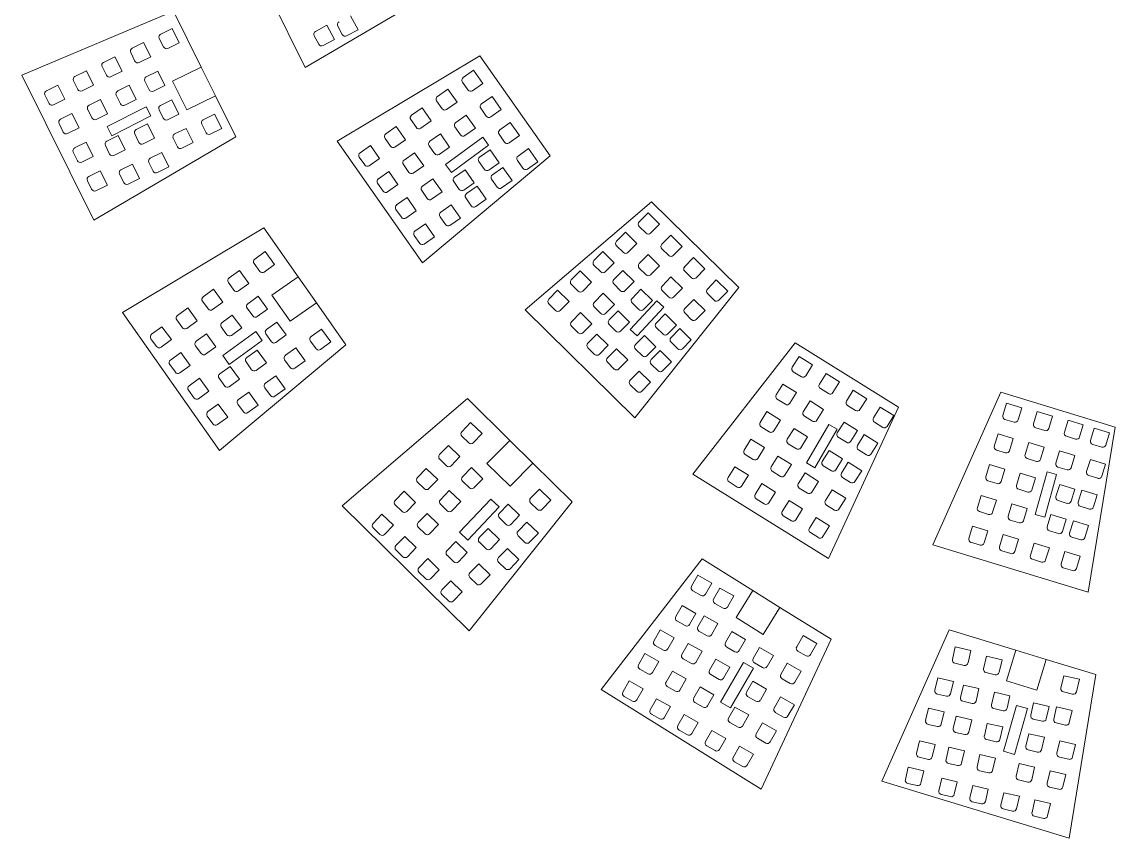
# Model space of a CAD drawing. Header units: millimetres. Extents: x -2091 to 2473, y -1360 to 1670.
# Drawn here: x 398 to 740.6, y 590.2 to 846.1 of the extents above; entities that cross this region are included whole.
import ezdxf

# ---------------------------------------------------------------- set-up
doc = ezdxf.new("R2010")
doc.units = ezdxf.units.MM

msp = doc.modelspace()

# ---------------------------------------------------------------- linework, layer by layer
at = {"color": 7, "linetype": 'Continuous', "lineweight": 15}
for p, q in [((486.75, 831.76), (466.6, 872.45)), ((486.75, 831.76), (531.65, 858.15)), ((445.51, 849.41), (397.98, 829.37)), ((454.2, 831.87), (445.51, 849.41)), ((503.36, 843.6), (500.99, 848)), ((445.1, 844), (441.51, 842.23)), ((447.31, 839.52), (445.1, 844)), ((493.59, 844.98), (489.99, 843.04)), ((495.96, 840.57), (493.59, 844.98)), ((496.98, 844.71), (498.4, 842.07)), ((499.76, 841.66), (503.36, 843.6)), ((436.13, 839.57), (432.55, 837.79)), ((438.35, 835.09), (436.13, 839.57)), ((441.06, 840.89), (442.39, 838.2)), ((443.73, 837.75), (447.31, 839.52)), ((489.59, 841.68), (491.01, 839.04)), ((492.36, 838.64), (495.96, 840.57)), ((432.1, 836.45), (433.43, 833.76)), ((427.17, 835.13), (423.59, 833.36)), ((429.39, 830.65), (427.17, 835.13)), ((434.77, 833.31), (438.35, 835.09)), ((541.49, 835.44), (496.83, 808.65)), ((541.49, 835.44), (563.53, 804.03)), ((397.98, 829.37), (420.52, 783.88)), ((418.21, 830.7), (414.62, 828.92)), ((420.43, 826.22), (418.21, 830.7)), ((423.13, 832.02), (424.46, 829.33)), ((425.8, 828.88), (429.39, 830.65)), ((440.57, 830.6), (436.98, 828.83)), ((442.79, 826.12), (440.57, 830.6)), ((454.2, 831.87), (445.24, 827.43)), ((458.64, 822.91), (454.2, 831.87)), ((539.57, 830.87), (536.3, 828.57)), ((542.45, 826.78), (539.57, 830.87)), ((409.25, 826.26), (405.66, 824.49)), ((411.46, 821.78), (409.25, 826.26)), ((414.17, 827.58), (415.5, 824.89)), ((416.84, 824.44), (420.43, 826.22)), ((431.61, 826.17), (428.02, 824.4)), ((433.82, 821.69), (431.61, 826.17)), ((436.53, 827.49), (437.86, 824.8)), ((439.2, 824.35), (442.79, 826.12)), ((445.24, 827.43), (449.68, 818.47)), ((536.06, 827.18), (537.78, 824.72)), ((539.17, 824.48), (542.45, 826.78)), ((405.21, 823.15), (406.54, 820.46)), ((427.57, 823.06), (428.9, 820.37)), ((449.68, 818.47), (458.64, 822.91)), ((465.03, 810), (458.64, 822.91)), ((531.49, 824.99), (528.21, 822.69)), ((534.36, 820.89), (531.49, 824.99)), ((545.32, 822.68), (542.04, 820.39)), ((548.19, 818.59), (545.32, 822.68)), ((407.88, 820.01), (411.46, 821.78)), ((422.64, 821.73), (419.06, 819.96)), ((424.86, 817.25), (422.64, 821.73)), ((436.92, 819.45), (424.67, 813.24)), ((430.24, 819.91), (433.82, 821.69)), ((438.38, 816.57), (436.92, 819.45)), ((445, 821.64), (441.42, 819.87)), ((447.22, 817.16), (445, 821.64)), ((523.4, 819.1), (520.13, 816.81)), ((526.27, 815.01), (523.4, 819.1)), ((527.97, 821.3), (529.69, 818.84)), ((531.09, 818.6), (534.36, 820.89)), ((541.8, 818.99), (543.52, 816.54)), ((413.68, 817.3), (410.1, 815.52)), ((415.9, 812.82), (413.68, 817.3)), ((418.61, 818.62), (419.94, 815.93)), ((421.28, 815.48), (424.86, 817.25)), ((426.13, 810.37), (438.38, 816.57)), ((440.97, 818.53), (442.3, 815.84)), ((443.64, 815.39), (447.22, 817.16)), ((458.4, 817.12), (454.82, 815.34)), ((460.62, 812.63), (458.4, 817.12)), ((537.23, 816.8), (533.96, 814.5)), ((540.1, 812.71), (537.23, 816.8)), ((544.91, 816.29), (548.19, 818.59)), ((409.64, 814.18), (410.97, 811.5)), ((412.31, 811.04), (415.9, 812.82)), ((424.67, 813.24), (426.13, 810.37)), ((437.39, 814.05), (433.8, 812.27)), ((439.6, 809.57), (437.39, 814.05)), ((449.44, 812.68), (445.86, 810.91)), ((451.66, 808.2), (449.44, 812.68)), ((454.37, 814), (455.7, 811.31)), ((457.04, 810.86), (460.62, 812.63)), ((515.32, 813.22), (512.04, 810.92)), ((518.19, 809.13), (515.32, 813.22)), ((519.88, 815.41), (521.61, 812.96)), ((523, 812.71), (526.27, 815.01)), ((533.71, 813.11), (535.44, 810.65)), ((536.83, 810.41), (540.1, 812.71)), ((551.06, 814.5), (547.79, 812.2)), ((553.93, 810.4), (551.06, 814.5)), ((420.52, 783.88), (465.03, 810)), ((428.19, 810.43), (424.6, 808.66)), ((430.41, 805.95), (428.19, 810.43)), ((433.35, 810.93), (434.68, 808.24)), ((436.02, 807.79), (439.6, 809.57)), ((445.4, 809.57), (446.73, 806.88)), ((523.55, 770.56), (496.83, 808.65)), ((511.8, 809.53), (513.52, 807.07)), ((514.91, 806.83), (518.19, 809.13)), ((529.15, 810.92), (525.87, 808.62)), ((532.02, 806.82), (529.15, 810.92)), ((542.43, 809.87), (530.77, 801.39)), ((544.24, 807.37), (542.43, 809.87)), ((547.54, 810.81), (549.26, 808.35)), ((550.66, 808.11), (553.93, 810.4)), ((414.08, 805.22), (415.41, 802.53)), ((418.12, 808.34), (414.53, 806.56)), ((420.33, 803.85), (418.12, 808.34)), ((424.15, 807.32), (425.48, 804.63)), ((426.82, 804.17), (430.41, 805.95)), ((448.07, 806.42), (451.66, 808.2)), ((507.23, 807.33), (503.96, 805.04)), ((510.1, 803.24), (507.23, 807.33)), ((525.63, 807.23), (527.35, 804.77)), ((528.74, 804.53), (532.02, 806.82)), ((532.59, 798.89), (544.24, 807.37)), ((544.73, 805.97), (541.45, 803.67)), ((547.6, 801.88), (544.73, 805.97)), ((556.8, 806.31), (553.53, 804.01)), ((559.67, 802.22), (556.8, 806.31)), ((416.75, 802.08), (420.33, 803.85)), ((437.78, 801.97), (439.11, 799.28)), ((441.82, 805.08), (438.24, 803.31)), ((444.04, 800.6), (441.82, 805.08)), ((503.71, 803.64), (505.43, 801.19)), ((506.83, 800.94), (510.1, 803.24)), ((521.06, 805.03), (517.78, 802.73)), ((523.93, 800.94), (521.06, 805.03)), ((523.55, 770.56), (563.53, 804.03)), ((541.21, 802.28), (542.93, 799.82)), ((544.32, 799.58), (547.6, 801.88)), ((553.28, 802.62), (555.01, 800.16)), ((556.4, 799.92), (559.67, 802.22)), ((422.55, 799.37), (418.97, 797.6)), ((424.77, 794.89), (422.55, 799.37)), ((428.59, 798.35), (429.92, 795.66)), ((432.62, 801.47), (429.04, 799.69)), ((434.84, 796.99), (432.62, 801.47)), ((440.45, 798.83), (444.04, 800.6)), ((512.97, 799.15), (509.7, 796.85)), ((515.84, 795.06), (512.97, 799.15)), ((517.54, 801.34), (519.26, 798.89)), ((520.66, 798.64), (523.93, 800.94)), ((530.77, 801.39), (532.59, 798.89)), ((536.87, 799.7), (533.59, 797.4)), ((539.74, 795.61), (536.87, 799.7)), ((548.72, 800.43), (545.44, 798.13)), ((551.59, 796.33), (548.72, 800.43)), ((418.52, 796.26), (419.85, 793.57)), ((421.19, 793.12), (424.77, 794.89)), ((431.26, 795.21), (434.84, 796.99)), ((509.45, 795.46), (511.18, 793)), ((512.57, 792.76), (515.84, 795.06)), ((526.8, 796.85), (523.53, 794.55)), ((529.67, 792.75), (526.8, 796.85)), ((533.35, 796.01), (535.07, 793.55)), ((536.46, 793.31), (539.74, 795.61)), ((545.2, 796.74), (546.92, 794.28)), ((548.31, 794.04), (551.59, 796.33)), ((523.28, 793.16), (525.01, 790.7)), ((526.4, 790.46), (529.67, 792.75)), ((540.63, 794.54), (537.36, 792.25)), ((543.5, 790.45), (540.63, 794.54)), ((518.72, 790.96), (515.44, 788.66)), ((521.59, 786.87), (518.72, 790.96)), ((532.55, 788.66), (529.27, 786.36)), ((535.42, 784.57), (532.55, 788.66)), ((537.11, 790.85), (538.84, 788.4)), ((540.23, 788.15), (543.5, 790.45)), ((595.35, 789.66), (555.73, 755.77)), ((595.35, 789.66), (622.66, 762.76)), ((515.2, 787.27), (516.92, 784.82)), ((518.31, 784.57), (521.59, 786.87)), ((529.03, 784.97), (530.75, 782.51)), ((594.25, 786.19), (591.44, 783.34)), ((597.81, 782.68), (594.25, 786.19)), ((473.78, 781.51), (429.55, 754.93)), ((484.54, 766.17), (473.78, 781.51)), ((524.46, 782.78), (521.18, 780.48)), ((527.33, 778.68), (524.46, 782.78)), ((532.14, 782.27), (535.42, 784.57)), ((591.45, 781.93), (593.59, 779.82)), ((595.01, 779.83), (597.81, 782.68)), ((520.94, 779.09), (522.66, 776.63)), ((524.06, 776.39), (527.33, 778.68)), ((587.16, 780.12), (584.35, 777.27)), ((590.72, 776.62), (587.16, 780.12)), ((601.38, 779.17), (598.57, 776.32)), ((604.94, 775.66), (601.38, 779.17)), ((584.37, 775.86), (586.5, 773.76)), ((587.92, 773.77), (590.72, 776.62)), ((598.58, 774.91), (600.72, 772.8)), ((602.13, 772.81), (604.94, 775.66)), ((474.23, 774.02), (471, 771.66)), ((477.17, 769.97), (474.23, 774.02)), ((580.07, 774.06), (577.26, 771.21)), ((583.63, 770.55), (580.07, 774.06)), ((594.29, 773.11), (591.48, 770.26)), ((597.85, 769.6), (594.29, 773.11)), ((608.5, 772.16), (605.69, 769.31)), ((612.06, 768.65), (608.5, 772.16)), ((466.14, 768.13), (462.91, 765.78)), ((469.09, 764.09), (466.14, 768.13)), ((470.78, 770.26), (472.54, 767.84)), ((473.94, 767.62), (477.17, 769.97)), ((572.98, 767.99), (570.18, 765.14)), ((576.54, 764.48), (572.98, 767.99)), ((577.28, 769.8), (579.41, 767.69)), ((580.83, 767.7), (583.63, 770.55)), ((586.28, 768.15), (583.47, 765.3)), ((589.84, 764.65), (586.28, 768.15)), ((591.49, 768.84), (593.63, 766.74)), ((595.04, 766.75), (597.85, 769.6)), ((605.7, 767.89), (607.84, 765.79)), ((609.26, 765.8), (612.06, 768.65)), ((462.69, 764.38), (464.46, 761.95)), ((465.85, 761.73), (469.09, 764.09)), ((484.54, 766.17), (476.36, 760.43)), ((490.29, 757.99), (484.54, 766.17)), ((573.74, 761.64), (576.54, 764.48)), ((587.03, 761.8), (589.84, 764.65)), ((601.41, 766.09), (598.6, 763.24)), ((604.97, 762.58), (601.41, 766.09)), ((615.62, 765.14), (612.82, 762.29)), ((619.19, 761.63), (615.62, 765.14)), ((458.06, 762.25), (454.82, 759.89)), ((461, 758.2), (458.06, 762.25)), ((565.89, 761.93), (563.09, 759.08)), ((569.45, 758.42), (565.89, 761.93)), ((570.19, 763.73), (572.32, 761.62)), ((580.11, 760.98), (577.3, 758.13)), ((583.67, 757.47), (580.11, 760.98)), ((583.48, 763.89), (585.62, 761.79)), ((592.01, 762.23), (589.2, 759.38)), ((590.06, 721.95), (622.66, 762.76)), ((595.57, 758.72), (592.01, 762.23)), ((598.61, 761.83), (600.75, 759.72)), ((602.17, 759.73), (604.97, 762.58)), ((612.83, 760.87), (614.97, 758.77)), ((616.38, 758.78), (619.19, 761.63)), ((454.6, 758.5), (456.37, 756.07)), ((457.77, 755.85), (461, 758.2)), ((472.03, 760.05), (468.79, 757.69)), ((474.97, 756), (472.03, 760.05)), ((476.36, 760.43), (482.1, 752.24)), ((482.1, 752.24), (490.29, 757.99)), ((499.54, 744.8), (490.29, 757.99)), ((563.1, 757.66), (565.23, 755.56)), ((566.65, 755.57), (569.45, 758.42)), ((580.86, 754.62), (583.67, 757.47)), ((596.96, 758.64), (588.62, 749.67)), ((589.21, 757.97), (591.35, 755.86)), ((592.76, 755.87), (595.57, 758.72)), ((599.15, 756.6), (596.96, 758.64)), ((608.53, 759.07), (605.73, 756.22)), ((612.1, 755.56), (608.53, 759.07)), ((429.55, 754.93), (459.89, 711.67)), ((449.97, 756.36), (446.74, 754.01)), ((452.92, 752.32), (449.97, 756.36)), ((463.94, 754.16), (460.71, 751.81)), ((466.89, 750.12), (463.94, 754.16)), ((468.57, 756.29), (470.34, 753.87)), ((471.74, 753.65), (474.97, 756)), ((590.06, 721.95), (555.73, 755.77)), ((573.02, 754.91), (570.21, 752.06)), ((576.58, 751.4), (573.02, 754.91)), ((577.31, 756.71), (579.45, 754.61)), ((584.81, 755.46), (582.01, 752.61)), ((588.37, 751.95), (584.81, 755.46)), ((590.82, 747.63), (599.15, 756.6)), ((599.59, 754.5), (596.78, 751.65)), ((603.15, 750.99), (599.59, 754.5)), ((605.74, 754.81), (607.88, 752.7)), ((609.29, 752.71), (612.1, 755.56)), ((441.89, 750.48), (438.65, 748.12)), ((444.83, 746.44), (441.89, 750.48)), ((446.52, 752.61), (448.28, 750.19)), ((449.68, 749.97), (452.92, 752.32)), ((460.49, 750.41), (462.25, 747.98)), ((477.91, 751.96), (474.68, 749.61)), ((480.86, 747.92), (477.91, 751.96)), ((570.22, 750.65), (572.36, 748.54)), ((573.77, 748.55), (576.58, 751.4)), ((582.02, 751.19), (584.15, 749.09)), ((585.57, 749.1), (588.37, 751.95)), ((600.34, 748.14), (603.15, 750.99)), ((455.86, 748.28), (452.62, 745.92)), ((458.8, 744.23), (455.86, 748.28)), ((471.26, 748.99), (460.92, 741.43)), ((463.65, 747.76), (466.89, 750.12)), ((473.3, 746.2), (471.26, 748.99)), ((474.46, 748.21), (476.22, 745.78)), ((477.62, 745.56), (480.86, 747.92)), ((491.88, 749.76), (488.65, 747.4)), ((494.82, 745.72), (491.88, 749.76)), ((578.13, 748.18), (575.33, 745.33)), ((581.7, 744.67), (578.13, 748.18)), ((588.62, 749.67), (590.82, 747.63)), ((593.1, 747.74), (590.3, 744.89)), ((596.67, 744.23), (593.1, 747.74)), ((596.79, 750.24), (598.93, 748.13)), ((604.21, 749.9), (601.41, 747.05)), ((607.78, 746.4), (604.21, 749.9)), ((438.43, 746.73), (440.2, 744.3)), ((441.6, 744.08), (444.83, 746.44)), ((452.4, 744.53), (454.17, 742.1)), ((455.57, 741.88), (458.8, 744.23)), ((459.89, 711.67), (499.54, 744.8)), ((462.96, 738.64), (473.3, 746.2)), ((483.8, 743.87), (480.56, 741.52)), ((486.74, 739.83), (483.8, 743.87)), ((488.43, 746.01), (490.19, 743.58)), ((491.59, 743.36), (494.82, 745.72)), ((575.34, 743.91), (577.47, 741.81)), ((578.89, 741.82), (581.7, 744.67)), ((584.31, 743.6), (581.51, 740.75)), ((587.88, 740.09), (584.31, 743.6)), ((593.86, 741.38), (596.67, 744.23)), ((601.42, 745.64), (603.56, 743.54)), ((604.97, 743.55), (607.78, 746.4)), ((640.35, 745.48), (608.28, 704.26)), ((640.35, 745.48), (672.76, 725.28)), ((447.77, 742.39), (444.54, 740.04)), ((450.71, 738.35), (447.77, 742.39)), ((460.92, 741.43), (462.96, 738.64)), ((471.69, 743.19), (468.45, 740.83)), ((474.63, 739.14), (471.69, 743.19)), ((480.34, 740.12), (482.11, 737.7)), ((585.07, 737.24), (587.88, 740.09)), ((590.31, 743.47), (592.44, 741.37)), ((598, 743.02), (595.2, 740.17)), ((601.57, 739.51), (598, 743.02)), ((641.54, 741.16), (639.43, 737.77)), ((645.79, 738.51), (641.54, 741.16)), ((444.32, 738.64), (446.08, 736.22)), ((447.48, 736), (450.71, 738.35)), ((463.23, 738.07), (460, 735.72)), ((466.17, 734.03), (463.23, 738.07)), ((468.23, 739.44), (470, 737.01)), ((471.39, 736.79), (474.63, 739.14)), ((483.51, 737.48), (486.74, 739.83)), ((581.52, 739.33), (583.65, 737.23)), ((595.21, 738.75), (597.35, 736.65)), ((598.76, 736.66), (601.57, 739.51)), ((643.67, 735.12), (645.79, 738.51)), ((453.66, 734.31), (450.42, 731.95)), ((456.6, 730.26), (453.66, 734.31)), ((459.78, 734.32), (461.54, 731.89)), ((462.94, 731.67), (466.17, 734.03)), ((477.57, 735.1), (474.34, 732.75)), ((480.51, 731.06), (477.57, 735.1)), ((591.44, 736.58), (588.63, 733.73)), ((595, 733.07), (591.44, 736.58)), ((639.75, 736.39), (642.29, 734.8)), ((650.03, 735.87), (647.91, 732.48)), ((654.27, 733.22), (650.03, 735.87)), ((652.16, 729.83), (654.27, 733.22)), ((450.2, 730.56), (451.97, 728.13)), ((453.36, 727.91), (456.6, 730.26)), ((469.11, 729.98), (465.88, 727.63)), ((472.06, 725.94), (469.11, 729.98)), ((474.12, 731.35), (475.88, 728.93)), ((477.28, 728.71), (480.51, 731.06)), ((588.64, 732.31), (590.78, 730.21)), ((592.19, 730.22), (595, 733.07)), ((636.51, 732.52), (634.4, 729.12)), ((640.76, 729.87), (636.51, 732.52)), ((638.64, 726.48), (640.76, 729.87)), ((648.23, 731.1), (650.78, 729.51)), ((658.52, 730.58), (656.4, 727.18)), ((662.76, 727.93), (658.52, 730.58)), ((704.79, 729.93), (683.5, 682.11)), ((704.79, 729.93), (740.6, 719.03)), ((537.6, 727.94), (498.37, 694.32)), ((550.88, 714.86), (537.6, 727.94)), ((634.72, 727.74), (637.26, 726.16)), ((645, 727.23), (642.88, 723.83)), ((649.24, 724.58), (645, 727.23)), ((660.64, 724.54), (662.76, 727.93)), ((706.57, 726.53), (705.4, 722.7)), ((711.35, 725.07), (706.57, 726.53)), ((459.54, 726.22), (456.31, 723.87)), ((462.48, 722.18), (459.54, 726.22)), ((465.66, 726.23), (467.42, 723.81)), ((468.82, 723.59), (472.06, 725.94)), ((631.49, 723.87), (629.37, 720.48)), ((635.73, 721.23), (631.49, 723.87)), ((647.13, 721.19), (649.24, 724.58)), ((650.74, 677.79), (672.76, 725.28)), ((656.72, 725.81), (659.26, 724.22)), ((667, 725.29), (664.88, 721.89)), ((671.24, 722.64), (667, 725.29)), ((710.19, 721.25), (711.35, 725.07)), ((716.21, 723.87), (715.04, 720.04)), ((720.99, 722.41), (716.21, 723.87)), ((456.09, 722.47), (457.85, 720.05)), ((459.25, 719.83), (462.48, 722.18)), ((538.63, 720.45), (535.85, 717.58)), ((542.22, 716.97), (538.63, 720.45)), ((633.61, 717.83), (635.73, 721.23)), ((643.2, 722.45), (645.75, 720.87)), ((650.86, 719.86), (643.85, 707.81)), ((653.45, 718.35), (650.86, 719.86)), ((655.64, 720.61), (653.53, 717.21)), ((659.89, 717.96), (655.64, 720.61)), ((665.2, 720.52), (667.75, 718.93)), ((669.13, 719.25), (671.24, 722.64)), ((706.07, 721.45), (708.94, 720.58)), ((719.83, 718.58), (720.99, 722.41)), ((725.85, 721.2), (724.68, 717.38)), ((730.63, 719.75), (725.85, 721.2)), ((729.47, 715.92), (730.63, 719.75)), ((535.87, 716.16), (538.03, 714.08)), ((539.44, 714.1), (542.22, 716.97)), ((629.69, 719.1), (632.23, 717.51)), ((639.97, 718.58), (637.86, 715.19)), ((644.21, 715.94), (639.97, 718.58)), ((646.44, 706.3), (653.45, 718.35)), ((657.77, 714.57), (659.89, 717.96)), ((661.97, 716.65), (659.86, 713.25)), ((666.22, 714), (661.97, 716.65)), ((703.91, 716.89), (702.74, 713.06)), ((708.69, 715.43), (703.91, 716.89)), ((715.71, 718.79), (718.58, 717.92)), ((725.35, 716.13), (728.22, 715.26)), ((732.17, 667.29), (740.6, 719.03)), ((734.06, 718.67), (732.9, 714.84)), ((738.84, 717.21), (734.06, 718.67)), ((737.68, 713.39), (738.84, 717.21)), ((531.68, 713.26), (528.89, 710.39)), ((535.27, 709.79), (531.68, 713.26)), ((550.88, 714.86), (543.73, 707.61)), ((558.14, 707.72), (550.88, 714.86)), ((626.46, 715.23), (624.34, 711.84)), ((630.7, 712.58), (626.46, 715.23)), ((638.17, 713.81), (640.72, 712.22)), ((642.1, 712.54), (644.21, 715.94)), ((653.85, 715.83), (656.39, 714.25)), ((664.1, 710.61), (666.22, 714)), ((707.53, 711.61), (708.69, 715.43)), ((713.55, 714.23), (712.38, 710.4)), ((718.33, 712.77), (713.55, 714.23)), ((717.17, 708.94), (718.33, 712.77)), ((733.56, 713.59), (736.43, 712.72)), ((532.49, 706.91), (535.27, 709.79)), ((624.66, 710.46), (627.21, 708.87)), ((628.58, 709.19), (630.7, 712.58)), ((634.94, 709.94), (632.83, 706.54)), ((639.19, 707.29), (634.94, 709.94)), ((650.93, 711.66), (648.81, 708.27)), ((655.17, 709.02), (650.93, 711.66)), ((660.18, 711.87), (662.72, 710.29)), ((703.41, 711.81), (706.28, 710.94)), ((723.19, 711.57), (722.02, 707.74)), ((727.97, 710.11), (723.19, 711.57)), ((726.8, 706.28), (727.97, 710.11)), ((524.72, 706.08), (521.94, 703.2)), ((528.32, 702.6), (524.72, 706.08)), ((528.92, 708.97), (531.07, 706.89)), ((538.86, 706.31), (536.08, 703.44)), ((542.46, 702.83), (538.86, 706.31)), ((543.73, 707.61), (550.99, 700.46)), ((550.99, 700.46), (558.14, 707.72)), ((570.48, 695.55), (558.14, 707.72)), ((621.43, 706.59), (619.31, 703.19)), ((625.67, 703.94), (621.43, 706.59)), ((637.07, 703.9), (639.19, 707.29)), ((643.85, 707.81), (646.44, 706.3)), ((649.13, 706.89), (651.67, 705.3)), ((653.05, 705.62), (655.17, 709.02)), ((656.94, 708), (654.83, 704.61)), ((661.19, 705.36), (656.94, 708)), ((701.25, 707.25), (700.08, 703.42)), ((706.03, 705.79), (701.25, 707.25)), ((704.86, 701.97), (706.03, 705.79)), ((713.05, 709.15), (715.92, 708.28)), ((722.69, 706.49), (725.56, 705.62)), ((732.83, 708.9), (731.66, 705.08)), ((737.61, 707.45), (732.83, 708.9)), ((736.44, 703.62), (737.61, 707.45)), ((525.53, 699.73), (528.32, 702.6)), ((539.67, 699.96), (542.46, 702.83)), ((650.74, 677.79), (608.28, 704.26)), ((623.55, 700.55), (625.67, 703.94)), ((633.15, 705.17), (635.69, 703.58)), ((643.43, 704.65), (641.31, 701.25)), ((647.67, 702), (643.43, 704.65)), ((655.15, 703.23), (657.69, 701.64)), ((659.07, 701.96), (661.19, 705.36)), ((710.89, 704.59), (709.72, 700.76)), ((715.67, 703.13), (710.89, 704.59)), ((714.5, 699.3), (715.67, 703.13)), ((719.25, 704.97), (715.56, 691.62)), ((718.57, 690.79), (722.21, 704.16)), ((722.21, 704.16), (719.25, 704.97)), ((732.33, 703.83), (735.2, 702.96)), ((521.96, 701.79), (524.12, 699.7)), ((531.91, 699.12), (529.13, 696.25)), ((535.5, 695.65), (531.91, 699.12)), ((536.1, 702.02), (538.26, 699.94)), ((560.19, 699.59), (557.41, 696.72)), ((563.78, 696.12), (560.19, 699.59)), ((619.63, 701.81), (622.18, 700.23)), ((629.91, 701.3), (627.8, 697.9)), ((634.16, 698.65), (629.91, 701.3)), ((641.63, 699.88), (644.18, 698.29)), ((645.56, 698.61), (647.67, 702)), ((651.91, 699.36), (649.8, 695.96)), ((656.16, 696.71), (651.91, 699.36)), ((700.75, 702.18), (703.62, 701.3)), ((710.39, 699.51), (713.26, 698.64)), ((723.22, 701.07), (722.06, 697.24)), ((728, 699.61), (723.22, 701.07)), ((726.84, 695.79), (728, 699.61)), ((730.16, 699.26), (729, 695.44)), ((734.95, 697.81), (730.16, 699.26)), ((517.77, 698.89), (514.99, 696.01)), ((521.36, 695.41), (517.77, 698.89)), ((532.72, 692.77), (535.5, 695.65)), ((544.92, 696.45), (535.17, 686.03)), ((538.13, 655.16), (570.48, 695.55)), ((547.53, 694.01), (544.92, 696.45)), ((561, 693.24), (563.78, 696.12)), ((628.12, 696.52), (630.66, 694.94)), ((632.04, 695.26), (634.16, 698.65)), ((638.4, 696.01), (636.28, 692.61)), ((642.64, 693.36), (638.4, 696.01)), ((654.04, 693.32), (656.16, 696.71)), ((698.58, 697.61), (697.42, 693.78)), ((703.37, 696.15), (698.58, 697.61)), ((702.2, 692.33), (703.37, 696.15)), ((722.72, 696), (725.59, 695.12)), ((733.78, 693.98), (734.95, 697.81)), ((498.37, 694.32), (538.13, 655.16)), ((515.01, 694.6), (517.17, 692.51)), ((518.58, 692.54), (521.36, 695.41)), ((529.15, 694.83), (531.31, 692.75)), ((537.78, 683.59), (547.53, 694.01)), ((550.39, 694.83), (547.61, 691.96)), ((553.98, 691.36), (550.39, 694.83)), ((557.43, 695.3), (559.59, 693.22)), ((640.53, 689.97), (642.64, 693.36)), ((650.12, 694.59), (652.66, 693)), ((698.08, 692.54), (700.95, 691.66)), ((708.22, 694.95), (707.06, 691.12)), ((713.01, 693.49), (708.22, 694.95)), ((711.84, 689.67), (713.01, 693.49)), ((729.66, 694.19), (732.53, 693.32)), ((510.82, 691.7), (508.03, 688.83)), ((514.41, 688.23), (510.82, 691.7)), ((524.96, 691.94), (522.17, 689.06)), ((528.55, 688.46), (524.96, 691.94)), ((547.63, 690.55), (549.79, 688.46)), ((551.2, 688.48), (553.98, 691.36)), ((556.25, 689.26), (553.47, 686.38)), ((559.84, 685.78), (556.25, 689.26)), ((636.6, 691.23), (639.15, 689.65)), ((646.89, 690.71), (644.77, 687.32)), ((651.13, 688.07), (646.89, 690.71)), ((707.72, 689.87), (710.59, 689)), ((715.56, 691.62), (718.57, 690.79)), ((720.48, 691.57), (719.31, 687.74)), ((725.26, 690.11), (720.48, 691.57)), ((724.1, 686.28), (725.26, 690.11)), ((727.5, 689.63), (726.34, 685.8)), ((732.29, 688.17), (727.5, 689.63)), ((508.06, 687.41), (510.21, 685.33)), ((511.63, 685.35), (514.41, 688.23)), ((522.2, 687.65), (524.35, 685.56)), ((525.77, 685.59), (528.55, 688.46)), ((535.17, 686.03), (537.78, 683.59)), ((544.11, 687.23), (541.33, 684.36)), ((547.7, 683.75), (544.11, 687.23)), ((557.06, 682.9), (559.84, 685.78)), ((645.09, 685.94), (647.63, 684.36)), ((649.01, 684.68), (651.13, 688.07)), ((695.92, 687.97), (694.76, 684.14)), ((700.71, 686.51), (695.92, 687.97)), ((699.54, 682.69), (700.71, 686.51)), ((705.56, 685.31), (704.4, 681.48)), ((710.35, 683.85), (705.56, 685.31)), ((719.98, 686.49), (722.85, 685.62)), ((731.12, 684.34), (732.29, 688.17)), ((518, 684.75), (515.22, 681.87)), ((521.6, 681.27), (518, 684.75)), ((533.97, 683.15), (531.19, 680.27)), ((537.57, 679.67), (533.97, 683.15)), ((541.35, 682.94), (543.5, 680.86)), ((544.92, 680.88), (547.7, 683.75)), ((553.49, 684.97), (555.65, 682.88)), ((732.17, 667.29), (683.5, 682.11)), ((695.42, 682.9), (698.29, 682.02)), ((709.18, 680.03), (710.35, 683.85)), ((715.2, 682.65), (714.04, 678.82)), ((719.98, 681.19), (715.2, 682.65)), ((727, 684.55), (729.87, 683.68)), ((515.25, 680.46), (517.4, 678.37)), ((518.82, 678.4), (521.6, 681.27)), ((531.22, 678.86), (533.37, 676.77)), ((534.79, 676.8), (537.57, 679.67)), ((550.15, 680.98), (547.37, 678.11)), ((553.75, 677.51), (550.15, 680.98)), ((705.06, 680.23), (707.93, 679.36)), ((718.82, 677.36), (719.98, 681.19)), ((724.84, 679.99), (723.68, 676.16)), ((729.62, 678.53), (724.84, 679.99)), ((728.46, 674.7), (729.62, 678.53)), ((525.19, 677.8), (522.41, 674.92)), ((528.78, 674.32), (525.19, 677.8)), ((541.16, 676.2), (538.38, 673.32)), ((544.75, 672.72), (541.16, 676.2)), ((547.4, 676.69), (549.55, 674.61)), ((550.97, 674.63), (553.75, 677.51)), ((611.22, 677.68), (579.49, 636.8)), ((627.08, 667.79), (611.22, 677.68)), ((714.7, 677.57), (717.57, 676.7)), ((522.43, 673.51), (524.59, 671.42)), ((526, 671.44), (528.78, 674.32)), ((538.4, 671.91), (540.56, 669.82)), ((541.97, 669.84), (544.75, 672.72)), ((609.86, 672.57), (607.88, 669.1)), ((614.2, 670.08), (609.86, 672.57)), ((724.34, 674.91), (727.21, 674.04)), ((532.38, 670.84), (529.6, 667.97)), ((535.97, 667.37), (532.38, 670.84)), ((612.21, 666.61), (614.2, 670.08)), ((616.77, 668.57), (614.78, 665.1)), ((621.11, 666.08), (616.77, 668.57)), ((529.62, 666.55), (531.78, 664.47)), ((533.19, 664.49), (535.97, 667.37)), ((608.25, 667.73), (610.85, 666.24)), ((619.12, 662.61), (621.11, 666.08)), ((627.08, 667.79), (621.79, 659.31)), ((635.57, 662.5), (627.08, 667.79)), ((604.89, 663.1), (602.91, 659.63)), ((609.23, 660.61), (604.89, 663.1)), ((615.15, 663.73), (617.76, 662.24)), ((630.28, 654.02), (635.57, 662.5)), ((651.6, 652.51), (635.57, 662.5)), ((603.28, 658.26), (605.88, 656.77)), ((607.24, 657.14), (609.23, 660.61)), ((611.8, 659.89), (609.81, 656.42)), ((616.14, 657.41), (611.8, 659.89)), ((621.79, 659.31), (630.28, 654.02)), ((598.06, 655.43), (596.07, 651.96)), ((602.4, 652.94), (598.06, 655.43)), ((610.18, 655.06), (612.78, 653.56)), ((614.15, 653.93), (616.14, 657.41)), ((620.48, 654.92), (618.49, 651.45)), ((624.81, 652.43), (620.48, 654.92)), ((688.56, 655.42), (667.53, 608.01)), ((709.44, 649.06), (688.56, 655.42)), ((600.41, 649.47), (602.4, 652.94)), ((606.83, 651.22), (604.84, 647.74)), ((611.16, 648.73), (606.83, 651.22)), ((622.82, 648.96), (624.81, 652.43)), ((629.72, 605.48), (651.6, 652.51)), ((642.8, 653.65), (640.81, 650.18)), ((647.14, 651.17), (642.8, 653.65)), ((645.15, 647.7), (647.14, 651.17)), ((593.22, 648), (591.23, 644.53)), ((597.56, 645.52), (593.22, 648)), ((596.44, 650.59), (599.04, 649.1)), ((609.18, 645.26), (611.16, 648.73)), ((618.86, 650.08), (621.46, 648.59)), ((629.15, 649.95), (627.16, 646.48)), ((633.49, 647.46), (629.15, 649.95)), ((641.18, 648.82), (643.78, 647.32)), ((690.52, 650.1), (689.62, 646.2)), ((695.39, 648.96), (690.52, 650.1)), ((694.49, 645.07), (695.39, 648.96)), ((709.44, 649.06), (706.53, 639.49)), ((719.01, 646.15), (709.44, 649.06)), ((595.57, 642.05), (597.56, 645.52)), ((605.21, 646.38), (607.81, 644.89)), ((615.5, 646.24), (613.51, 642.77)), ((619.84, 643.76), (615.5, 646.24)), ((624.16, 645.21), (616.95, 632.82)), ((627.25, 643.41), (624.16, 645.21)), ((627.53, 645.11), (630.14, 643.62)), ((631.5, 643.99), (633.49, 647.46)), ((637.83, 644.98), (635.84, 641.5)), ((642.17, 642.49), (637.83, 644.98)), ((690.36, 645), (693.28, 644.32)), ((700.29, 647.17), (699.38, 643.28)), ((705.16, 646.04), (700.29, 647.17)), ((704.25, 642.14), (705.16, 646.04)), ((716.09, 636.58), (719.01, 646.15)), ((734.58, 641.41), (719.01, 646.15)), ((591.6, 643.17), (594.21, 641.68)), ((601.85, 642.54), (599.87, 639.07)), ((606.19, 640.05), (601.85, 642.54)), ((613.88, 641.41), (616.49, 639.92)), ((617.85, 640.29), (619.84, 643.76)), ((620.04, 631.02), (627.25, 643.41)), ((640.18, 639.02), (642.17, 642.49)), ((700.13, 642.08), (703.05, 641.4)), ((724.53, 641.09), (723.62, 637.2)), ((729.4, 639.96), (724.53, 641.09)), ((726.15, 590.16), (734.58, 641.41)), ((588.34, 639.44), (586.35, 635.96)), ((592.67, 636.95), (588.34, 639.44)), ((600.24, 637.7), (602.84, 636.21)), ((604.2, 636.58), (606.19, 640.05)), ((610.53, 637.57), (608.54, 634.1)), ((614.87, 635.08), (610.53, 637.57)), ((627.06, 639.39), (625.07, 635.92)), ((631.39, 636.91), (627.06, 639.39)), ((636.21, 640.14), (638.81, 638.65)), ((685.04, 640.44), (684.13, 636.54)), ((689.91, 639.3), (685.04, 640.44)), ((689, 635.41), (689.91, 639.3)), ((693.04, 638.16), (692.14, 634.26)), ((697.91, 637.02), (693.04, 638.16)), ((706.53, 639.49), (716.09, 636.58)), ((728.49, 636.06), (729.4, 639.96)), ((579.49, 636.8), (629.72, 605.48)), ((586.72, 634.6), (589.32, 633.11)), ((590.69, 633.48), (592.67, 636.95)), ((596.88, 633.86), (594.89, 630.39)), ((601.22, 631.38), (596.88, 633.86)), ((612.88, 631.61), (614.87, 635.08)), ((625.44, 634.56), (628.04, 633.07)), ((629.41, 633.44), (631.39, 636.91)), ((635.73, 634.42), (633.74, 630.95)), ((640.07, 631.94), (635.73, 634.42)), ((684.88, 635.34), (687.8, 634.66)), ((697.01, 633.13), (697.91, 637.02)), ((702.78, 635.89), (701.87, 631.99)), ((707.65, 634.75), (702.78, 635.89)), ((706.74, 630.86), (707.65, 634.75)), ((724.37, 635.99), (727.29, 635.31)), ((599.23, 627.91), (601.22, 631.38)), ((608.91, 632.73), (611.52, 631.24)), ((616.95, 632.82), (620.04, 631.02)), ((621.43, 631.27), (619.44, 627.8)), ((625.77, 628.78), (621.43, 631.27)), ((638.08, 628.47), (640.07, 631.94)), ((682.13, 630.92), (681.22, 627.03)), ((687, 629.79), (682.13, 630.92)), ((692.88, 633.06), (695.8, 632.38)), ((702.62, 630.79), (705.54, 630.11)), ((709.66, 631.72), (705.65, 617.39)), ((709.1, 616.43), (713.11, 630.76)), ((713.11, 630.76), (709.66, 631.72)), ((715.06, 632.57), (714.16, 628.68)), ((719.93, 631.44), (715.06, 632.57)), ((719.03, 627.54), (719.93, 631.44)), ((722.26, 631.35), (721.35, 627.46)), ((727.13, 630.22), (722.26, 631.35)), ((595.26, 629.03), (597.87, 627.54)), ((605.56, 628.89), (603.57, 625.42)), ((609.9, 626.4), (605.56, 628.89)), ((623.78, 625.31), (625.77, 628.78)), ((634.11, 629.59), (636.72, 628.1)), ((686.09, 625.89), (687, 629.79)), ((690.77, 628.42), (689.87, 624.52)), ((695.64, 627.28), (690.77, 628.42)), ((694.74, 623.39), (695.64, 627.28)), ((714.9, 627.48), (717.82, 626.8)), ((726.22, 626.32), (727.13, 630.22)), ((603.94, 624.05), (606.54, 622.56)), ((607.91, 622.93), (609.9, 626.4)), ((614.24, 623.92), (612.25, 620.45)), ((618.57, 621.43), (614.24, 623.92)), ((619.81, 626.43), (622.42, 624.94)), ((630.11, 626.3), (628.12, 622.82)), ((634.45, 623.81), (630.11, 626.3)), ((632.46, 620.34), (634.45, 623.81)), ((681.97, 625.83), (684.89, 625.15)), ((700.51, 626.15), (699.61, 622.25)), ((705.38, 625.02), (700.51, 626.15)), ((704.48, 621.12), (705.38, 625.02)), ((722.1, 626.26), (725.02, 625.57)), ((616.58, 617.96), (618.57, 621.43)), ((628.49, 621.46), (631.09, 619.97)), ((679.3, 620.63), (678.39, 616.73)), ((684.17, 619.5), (679.3, 620.63)), ((690.61, 623.32), (693.54, 622.64)), ((700.35, 621.05), (703.28, 620.37)), ((713.55, 622.91), (712.64, 619.02)), ((718.42, 621.78), (713.55, 622.91)), ((717.51, 617.88), (718.42, 621.78)), ((723.29, 620.64), (722.38, 616.75)), ((728.16, 619.51), (723.29, 620.64)), ((612.62, 619.08), (615.22, 617.59)), ((622.91, 618.95), (620.92, 615.48)), ((627.25, 616.46), (622.91, 618.95)), ((683.26, 615.6), (684.17, 619.5)), ((688.51, 618.68), (687.6, 614.78)), ((693.38, 617.54), (688.51, 618.68)), ((692.47, 613.65), (693.38, 617.54)), ((705.65, 617.39), (709.1, 616.43)), ((713.39, 617.81), (716.31, 617.13)), ((727.25, 615.61), (728.16, 619.51)), ((621.29, 614.11), (623.9, 612.62)), ((625.26, 612.99), (627.25, 616.46)), ((679.14, 615.53), (682.06, 614.85)), ((688.35, 613.58), (691.27, 612.9)), ((698.25, 616.41), (697.34, 612.51)), ((703.12, 615.28), (698.25, 616.41)), ((702.21, 611.38), (703.12, 615.28)), ((710.5, 613.51), (709.59, 609.61)), ((715.37, 612.38), (710.5, 613.51)), ((723.13, 615.55), (726.05, 614.87)), ((675.76, 612.41), (674.86, 608.51)), ((680.63, 611.28), (675.76, 612.41)), ((679.73, 607.38), (680.63, 611.28)), ((698.09, 611.31), (701.01, 610.63)), ((714.46, 608.48), (715.37, 612.38)), ((720.24, 611.24), (719.33, 607.35)), ((725.11, 610.11), (720.24, 611.24)), ((724.2, 606.21), (725.11, 610.11)), ((667.53, 608.01), (726.15, 590.16)), ((675.6, 607.31), (678.52, 606.63)), ((686.24, 608.94), (685.33, 605.04)), ((691.11, 607.8), (686.24, 608.94)), ((690.2, 603.91), (691.11, 607.8)), ((695.98, 606.67), (695.07, 602.78)), ((700.85, 605.54), (695.98, 606.67)), ((710.34, 608.41), (713.26, 607.73)), ((686.08, 603.84), (689, 603.16)), ((699.94, 601.64), (700.85, 605.54)), ((705.72, 604.4), (704.81, 600.51)), ((710.59, 603.27), (705.72, 604.4)), ((709.68, 599.37), (710.59, 603.27)), ((720.08, 606.14), (723, 605.46)), ((695.82, 601.57), (698.74, 600.89)), ((715.46, 602.13), (714.55, 598.24)), ((720.33, 601), (715.46, 602.13)), ((719.42, 597.1), (720.33, 601)), ((705.56, 599.31), (708.48, 598.63)), ((715.3, 597.04), (718.22, 596.36))]:
    msp.add_line(p, q, dxfattribs=at)
for centre, start, end in [((490.47, 842.16), 118.2783, 208.2783), ((497.86, 845.18), 118.2783, 208.2783), ((441.95, 841.33), 116.3304, 206.3304), ((499.28, 842.54), 208.2783, 298.2783), ((432.99, 836.9), 116.3304, 206.3304), ((443.29, 838.64), 206.3304, 296.3304), ((491.89, 839.52), 208.2783, 298.2783), ((424.03, 832.46), 116.3304, 206.3304), ((434.32, 834.21), 206.3304, 296.3304), ((425.36, 829.77), 206.3304, 296.3304), ((415.07, 828.03), 116.3304, 206.3304), ((437.43, 827.93), 116.3304, 206.3304), ((536.87, 827.75), 125.0509, 215.0509), ((406.1, 823.59), 116.3304, 206.3304), ((416.4, 825.34), 206.3304, 296.3304), ((428.47, 823.5), 116.3304, 206.3304), ((438.76, 825.25), 206.3304, 296.3304), ((528.79, 821.87), 125.0509, 215.0509), ((538.6, 825.3), 215.0509, 305.0509), ((407.44, 820.9), 206.3304, 296.3304), ((419.5, 819.06), 116.3304, 206.3304), ((429.8, 820.81), 206.3304, 296.3304), ((441.86, 818.97), 116.3304, 206.3304), ((542.62, 819.57), 125.0509, 215.0509), ((410.54, 814.63), 116.3304, 206.3304), ((420.83, 816.37), 206.3304, 296.3304), ((443.19, 816.28), 206.3304, 296.3304), ((520.7, 815.99), 125.0509, 215.0509), ((530.51, 819.41), 215.0509, 305.0509), ((544.34, 817.11), 215.0509, 305.0509), ((434.24, 811.38), 116.3304, 206.3304), ((455.26, 814.44), 116.3304, 206.3304), ((522.42, 813.53), 215.0509, 305.0509), ((534.53, 813.68), 125.0509, 215.0509), ((548.36, 811.38), 125.0509, 215.0509), ((411.87, 811.94), 206.3304, 296.3304), ((425.05, 807.76), 116.3304, 206.3304), ((446.3, 810.01), 116.3304, 206.3304), ((456.59, 811.76), 206.3304, 296.3304), ((512.62, 810.1), 125.0509, 215.0509), ((526.44, 807.8), 125.0509, 215.0509), ((536.25, 811.23), 215.0509, 305.0509), ((414.98, 805.67), 116.3304, 206.3304), ((435.58, 808.69), 206.3304, 296.3304), ((447.63, 807.32), 206.3304, 296.3304), ((514.34, 807.65), 215.0509, 305.0509), ((550.08, 808.92), 215.0509, 305.0509), ((416.31, 802.98), 206.3304, 296.3304), ((426.38, 805.07), 206.3304, 296.3304), ((438.68, 802.41), 116.3304, 206.3304), ((504.53, 804.22), 125.0509, 215.0509), ((518.36, 801.92), 125.0509, 215.0509), ((528.17, 805.34), 215.0509, 305.0509), ((542.02, 802.85), 125.0509, 215.0509), ((554.1, 803.19), 125.0509, 215.0509), ((429.48, 798.8), 116.3304, 206.3304), ((440.01, 799.72), 206.3304, 296.3304), ((506.25, 801.76), 215.0509, 305.0509), ((520.08, 799.46), 215.0509, 305.0509), ((543.75, 800.4), 215.0509, 305.0509), ((555.83, 800.74), 215.0509, 305.0509), ((419.41, 796.7), 116.3304, 206.3304), ((430.81, 796.11), 206.3304, 296.3304), ((510.27, 796.03), 125.0509, 215.0509), ((534.17, 796.58), 125.0509, 215.0509), ((546.02, 797.31), 125.0509, 215.0509), ((420.74, 794.01), 206.3304, 296.3304), ((512, 793.58), 215.0509, 305.0509), ((524.1, 793.73), 125.0509, 215.0509), ((535.89, 794.13), 215.0509, 305.0509), ((537.93, 791.43), 125.0509, 215.0509), ((547.74, 794.85), 215.0509, 305.0509), ((516.02, 787.85), 125.0509, 215.0509), ((525.82, 791.27), 215.0509, 305.0509), ((539.65, 788.97), 215.0509, 305.0509), ((517.74, 785.39), 215.0509, 305.0509), ((529.85, 785.54), 125.0509, 215.0509), ((531.57, 783.09), 215.0509, 305.0509), ((592.16, 782.64), 135.4335, 225.4335), ((521.76, 779.66), 125.0509, 215.0509), ((594.29, 780.53), 225.4335, 315.4335), ((523.48, 777.2), 215.0509, 305.0509), ((585.07, 776.57), 135.4335, 225.4335), ((599.28, 775.62), 135.4335, 225.4335), ((471.58, 770.85), 126.0456, 216.0456), ((577.98, 770.51), 135.4335, 225.4335), ((587.2, 774.47), 225.4335, 315.4335), ((601.42, 773.52), 225.4335, 315.4335), ((473.35, 768.43), 216.0456, 306.0456), ((580.11, 768.4), 225.4335, 315.4335), ((592.19, 769.56), 135.4335, 225.4335), ((606.41, 768.6), 135.4335, 225.4335), ((463.5, 764.97), 126.0456, 216.0456), ((570.89, 764.44), 135.4335, 225.4335), ((584.18, 764.6), 135.4335, 225.4335), ((594.33, 767.45), 225.4335, 315.4335), ((608.54, 766.5), 225.4335, 315.4335), ((465.26, 762.54), 216.0456, 306.0456), ((573.02, 762.34), 225.4335, 315.4335), ((586.32, 762.5), 225.4335, 315.4335), ((599.32, 762.54), 135.4335, 225.4335), ((613.53, 761.59), 135.4335, 225.4335), ((455.41, 759.08), 126.0456, 216.0456), ((469.38, 756.88), 126.0456, 216.0456), ((563.8, 758.38), 135.4335, 225.4335), ((578.01, 757.42), 135.4335, 225.4335), ((589.91, 758.68), 135.4335, 225.4335), ((601.45, 760.43), 225.4335, 315.4335), ((615.67, 759.48), 225.4335, 315.4335), ((447.33, 753.2), 126.0456, 216.0456), ((457.18, 756.66), 216.0456, 306.0456), ((471.15, 754.46), 216.0456, 306.0456), ((565.94, 756.27), 225.4335, 315.4335), ((580.15, 755.32), 225.4335, 315.4335), ((592.05, 756.57), 225.4335, 315.4335), ((606.44, 755.52), 135.4335, 225.4335), ((461.3, 751), 126.0456, 216.0456), ((570.92, 751.36), 135.4335, 225.4335), ((582.72, 751.91), 135.4335, 225.4335), ((597.5, 750.95), 135.4335, 225.4335), ((608.58, 753.42), 225.4335, 315.4335), ((439.24, 747.32), 126.0456, 216.0456), ((449.09, 750.77), 216.0456, 306.0456), ((463.06, 748.57), 216.0456, 306.0456), ((475.27, 748.8), 126.0456, 216.0456), ((489.24, 746.6), 126.0456, 216.0456), ((573.06, 749.25), 225.4335, 315.4335), ((584.86, 749.8), 225.4335, 315.4335), ((599.63, 748.84), 225.4335, 315.4335), ((602.12, 746.35), 135.4335, 225.4335), ((441.01, 744.89), 216.0456, 306.0456), ((453.21, 745.11), 126.0456, 216.0456), ((477.03, 746.37), 216.0456, 306.0456), ((491, 744.17), 216.0456, 306.0456), ((576.04, 744.62), 135.4335, 225.4335), ((591.01, 744.19), 135.4335, 225.4335), ((604.26, 744.25), 225.4335, 315.4335), ((454.98, 742.69), 216.0456, 306.0456), ((469.04, 740.02), 126.0456, 216.0456), ((481.15, 740.71), 126.0456, 216.0456), ((578.18, 742.52), 225.4335, 315.4335), ((582.22, 740.04), 135.4335, 225.4335), ((593.15, 742.08), 225.4335, 315.4335), ((595.91, 739.46), 135.4335, 225.4335), ((445.13, 739.23), 126.0456, 216.0456), ((470.8, 737.6), 216.0456, 306.0456), ((482.92, 738.29), 216.0456, 306.0456), ((584.36, 737.94), 225.4335, 315.4335), ((598.05, 737.36), 225.4335, 315.4335), ((640.28, 737.24), 148.0592, 238.0592), ((446.89, 736.8), 216.0456, 306.0456), ((460.58, 734.91), 126.0456, 216.0456), ((589.34, 733.03), 135.4335, 225.4335), ((642.82, 735.65), 238.0592, 328.0592), ((451.01, 731.14), 126.0456, 216.0456), ((462.35, 732.48), 216.0456, 306.0456), ((474.92, 731.94), 126.0456, 216.0456), ((591.48, 730.92), 225.4335, 315.4335), ((648.76, 731.95), 148.0592, 238.0592), ((651.31, 730.36), 238.0592, 328.0592), ((452.78, 728.72), 216.0456, 306.0456), ((466.47, 726.82), 126.0456, 216.0456), ((476.69, 729.51), 216.0456, 306.0456), ((635.25, 728.59), 148.0592, 238.0592), ((637.79, 727.01), 238.0592, 328.0592), ((657.25, 726.66), 148.0592, 238.0592), ((456.9, 723.06), 126.0456, 216.0456), ((468.23, 724.4), 216.0456, 306.0456), ((643.73, 723.3), 148.0592, 238.0592), ((659.79, 725.07), 238.0592, 328.0592), ((458.66, 720.63), 216.0456, 306.0456), ((630.22, 719.95), 148.0592, 238.0592), ((646.28, 721.72), 238.0592, 328.0592), ((665.73, 721.37), 148.0592, 238.0592), ((706.36, 722.41), 163.0648, 253.0648), ((709.23, 721.54), 253.0648, 343.0648), ((716, 719.75), 163.0648, 253.0648), ((536.57, 716.88), 135.9483, 225.9483), ((632.76, 718.36), 238.0592, 328.0592), ((654.38, 716.68), 148.0592, 238.0592), ((668.28, 719.78), 238.0592, 328.0592), ((718.87, 718.87), 253.0648, 343.0648), ((725.64, 717.09), 163.0648, 253.0648), ((538.72, 714.79), 225.9483, 315.9483), ((638.7, 714.66), 148.0592, 238.0592), ((656.92, 715.1), 238.0592, 328.0592), ((660.7, 712.72), 148.0592, 238.0592), ((703.7, 712.77), 163.0648, 253.0648), ((728.51, 716.21), 253.0648, 343.0648), ((733.85, 714.55), 163.0648, 253.0648), ((736.72, 713.68), 253.0648, 343.0648), ((529.61, 709.69), 135.9483, 225.9483), ((625.19, 711.31), 148.0592, 238.0592), ((641.25, 713.07), 238.0592, 328.0592), ((663.25, 711.13), 238.0592, 328.0592), ((706.57, 711.9), 253.0648, 343.0648), ((713.34, 710.11), 163.0648, 253.0648), ((531.77, 707.61), 225.9483, 315.9483), ((627.73, 709.72), 238.0592, 328.0592), ((633.68, 706.02), 148.0592, 238.0592), ((649.66, 707.74), 148.0592, 238.0592), ((716.21, 709.24), 253.0648, 343.0648), ((722.98, 707.45), 163.0648, 253.0648), ((725.85, 706.57), 253.0648, 343.0648), ((522.66, 702.51), 135.9483, 225.9483), ((536.8, 702.74), 135.9483, 225.9483), ((620.16, 702.66), 148.0592, 238.0592), ((636.22, 704.43), 238.0592, 328.0592), ((652.2, 706.15), 238.0592, 328.0592), ((655.68, 704.08), 148.0592, 238.0592), ((701.04, 703.13), 163.0648, 253.0648), ((732.62, 704.79), 163.0648, 253.0648), ((735.49, 703.91), 253.0648, 343.0648), ((524.82, 700.42), 225.9483, 315.9483), ((538.96, 700.65), 225.9483, 315.9483), ((622.71, 701.08), 238.0592, 328.0592), ((642.16, 700.73), 148.0592, 238.0592), ((658.22, 702.49), 238.0592, 328.0592), ((703.91, 702.26), 253.0648, 343.0648), ((710.68, 700.47), 163.0648, 253.0648), ((713.55, 699.6), 253.0648, 343.0648), ((515.71, 695.32), 135.9483, 225.9483), ((529.85, 695.55), 135.9483, 225.9483), ((558.13, 696.02), 135.9483, 225.9483), ((628.65, 697.37), 148.0592, 238.0592), ((644.71, 699.14), 238.0592, 328.0592), ((650.65, 695.43), 148.0592, 238.0592), ((723.01, 696.95), 163.0648, 253.0648), ((725.88, 696.08), 253.0648, 343.0648), ((517.86, 693.23), 225.9483, 315.9483), ((532, 693.47), 225.9483, 315.9483), ((560.28, 693.94), 225.9483, 315.9483), ((631.19, 695.79), 238.0592, 328.0592), ((637.13, 692.08), 148.0592, 238.0592), ((653.19, 693.85), 238.0592, 328.0592), ((698.38, 693.49), 163.0648, 253.0648), ((701.25, 692.62), 253.0648, 343.0648), ((729.96, 695.15), 163.0648, 253.0648), ((732.83, 694.27), 253.0648, 343.0648), ((508.75, 688.13), 135.9483, 225.9483), ((522.89, 688.37), 135.9483, 225.9483), ((548.33, 691.26), 135.9483, 225.9483), ((639.68, 690.49), 238.0592, 328.0592), ((708.02, 690.83), 163.0648, 253.0648), ((710.89, 689.96), 253.0648, 343.0648), ((510.91, 686.05), 225.9483, 315.9483), ((525.05, 686.28), 225.9483, 315.9483), ((550.48, 689.18), 225.9483, 315.9483), ((554.19, 685.69), 135.9483, 225.9483), ((645.62, 686.79), 148.0592, 238.0592), ((720.27, 687.45), 163.0648, 253.0648), ((723.14, 686.58), 253.0648, 343.0648), ((727.29, 685.51), 163.0648, 253.0648), ((515.94, 681.18), 135.9483, 225.9483), ((542.04, 683.66), 135.9483, 225.9483), ((556.34, 683.6), 225.9483, 315.9483), ((648.16, 685.2), 238.0592, 328.0592), ((695.71, 683.85), 163.0648, 253.0648), ((698.58, 682.98), 253.0648, 343.0648), ((730.16, 684.63), 253.0648, 343.0648), ((518.1, 679.09), 225.9483, 315.9483), ((531.91, 679.58), 135.9483, 225.9483), ((544.2, 681.57), 225.9483, 315.9483), ((705.35, 681.19), 163.0648, 253.0648), ((708.22, 680.32), 253.0648, 343.0648), ((714.99, 678.53), 163.0648, 253.0648), ((534.07, 677.49), 225.9483, 315.9483), ((548.09, 677.41), 135.9483, 225.9483), ((717.86, 677.66), 253.0648, 343.0648), ((724.63, 675.87), 163.0648, 253.0648), ((523.13, 674.23), 135.9483, 225.9483), ((539.1, 672.63), 135.9483, 225.9483), ((550.25, 675.33), 225.9483, 315.9483), ((727.5, 674.99), 253.0648, 343.0648), ((525.28, 672.14), 225.9483, 315.9483), ((541.25, 670.54), 225.9483, 315.9483), ((608.74, 668.6), 150.185, 240.185), ((530.31, 667.27), 135.9483, 225.9483), ((611.35, 667.11), 240.185, 330.185), ((615.65, 664.6), 150.185, 240.185), ((532.47, 665.19), 225.9483, 315.9483), ((618.25, 663.11), 240.185, 330.185), ((603.77, 659.13), 150.185, 240.185), ((606.38, 657.64), 240.185, 330.185), ((610.68, 655.92), 150.185, 240.185), ((596.94, 651.46), 150.185, 240.185), ((613.28, 654.43), 240.185, 330.185), ((619.35, 650.95), 150.185, 240.185), ((599.54, 649.97), 240.185, 330.185), ((605.71, 647.25), 150.185, 240.185), ((621.96, 649.46), 240.185, 330.185), ((641.68, 649.68), 150.185, 240.185), ((644.28, 648.19), 240.185, 330.185), ((592.1, 644.04), 150.185, 240.185), ((608.31, 645.76), 240.185, 330.185), ((628.03, 645.98), 150.185, 240.185), ((690.59, 645.98), 166.8885, 256.8885), ((693.51, 645.3), 256.8885, 346.8885), ((594.7, 642.55), 240.185, 330.185), ((614.38, 642.28), 150.185, 240.185), ((630.63, 644.49), 240.185, 330.185), ((636.71, 641.01), 150.185, 240.185), ((700.36, 643.05), 166.8885, 256.8885), ((703.28, 642.37), 256.8885, 346.8885), ((600.73, 638.57), 150.185, 240.185), ((616.98, 640.78), 240.185, 330.185), ((639.31, 639.52), 240.185, 330.185), ((587.21, 635.47), 150.185, 240.185), ((603.34, 637.08), 240.185, 330.185), ((609.41, 633.6), 150.185, 240.185), ((625.93, 635.43), 150.185, 240.185), ((685.1, 636.31), 166.8885, 256.8885), ((688.03, 635.63), 256.8885, 346.8885), ((693.11, 634.03), 166.8885, 256.8885), ((724.6, 636.97), 166.8885, 256.8885), ((727.52, 636.29), 256.8885, 346.8885), ((589.82, 633.98), 240.185, 330.185), ((612.01, 632.11), 240.185, 330.185), ((628.54, 633.94), 240.185, 330.185), ((634.61, 630.46), 150.185, 240.185), ((696.03, 633.35), 256.8885, 346.8885), ((702.85, 631.77), 166.8885, 256.8885), ((705.77, 631.09), 256.8885, 346.8885), ((595.76, 629.89), 150.185, 240.185), ((598.36, 628.4), 240.185, 330.185), ((620.31, 627.3), 150.185, 240.185), ((637.21, 628.96), 240.185, 330.185), ((682.2, 626.8), 166.8885, 256.8885), ((715.13, 628.45), 166.8885, 256.8885), ((718.05, 627.77), 256.8885, 346.8885), ((722.33, 627.23), 166.8885, 256.8885), ((604.44, 624.92), 150.185, 240.185), ((622.91, 625.81), 240.185, 330.185), ((685.12, 626.12), 256.8885, 346.8885), ((690.84, 624.3), 166.8885, 256.8885), ((725.25, 626.55), 256.8885, 346.8885), ((607.04, 623.43), 240.185, 330.185), ((613.11, 619.95), 150.185, 240.185), ((628.99, 622.33), 150.185, 240.185), ((631.59, 620.84), 240.185, 330.185), ((693.76, 623.61), 256.8885, 346.8885), ((700.58, 622.03), 166.8885, 256.8885), ((703.5, 621.35), 256.8885, 346.8885), ((615.72, 618.46), 240.185, 330.185), ((679.37, 616.51), 166.8885, 256.8885), ((713.61, 618.79), 166.8885, 256.8885), ((716.54, 618.11), 256.8885, 346.8885), ((723.35, 616.52), 166.8885, 256.8885), ((621.79, 614.98), 150.185, 240.185), ((682.29, 615.83), 256.8885, 346.8885), ((688.57, 614.56), 166.8885, 256.8885), ((691.49, 613.88), 256.8885, 346.8885), ((726.28, 615.84), 256.8885, 346.8885), ((624.39, 613.49), 240.185, 330.185), ((698.31, 612.29), 166.8885, 256.8885), ((701.23, 611.61), 256.8885, 346.8885), ((675.83, 608.29), 166.8885, 256.8885), ((678.75, 607.61), 256.8885, 346.8885), ((710.56, 609.39), 166.8885, 256.8885), ((713.49, 608.71), 256.8885, 346.8885), ((720.3, 607.12), 166.8885, 256.8885), ((686.3, 604.82), 166.8885, 256.8885), ((689.23, 604.14), 256.8885, 346.8885), ((723.23, 606.44), 256.8885, 346.8885), ((696.04, 602.55), 166.8885, 256.8885), ((698.97, 601.87), 256.8885, 346.8885), ((705.78, 600.28), 166.8885, 256.8885), ((708.7, 599.6), 256.8885, 346.8885), ((715.52, 598.01), 166.8885, 256.8885), ((718.44, 597.33), 256.8885, 346.8885)]:
    msp.add_arc(centre, 1, start, end, dxfattribs=at)

doc.saveas('drawing.dxf')
